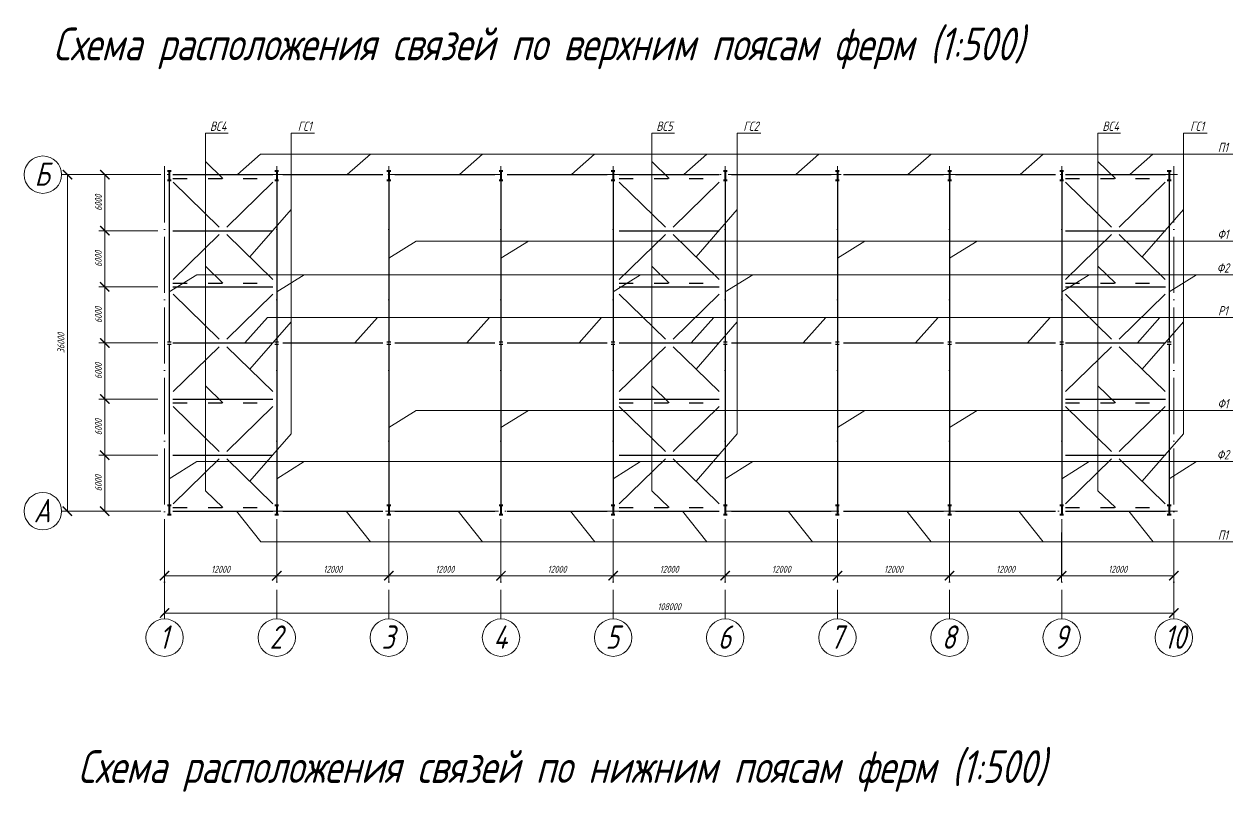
# Model space of a CAD drawing. Header units: millimetres. Extents: x 1665 to 4316, y 443 to 1647.
# Drawn here: x 3381.1 to 3639.8, y 706 to 870.3 of the extents above; entities that cross this region are included whole.
import ezdxf

# ---------------------------------------------------------------- set-up
doc = ezdxf.new("R2010")
doc.units = ezdxf.units.MM
for name, pattern in [('ACAD_ISO03W100', [30, 12, -18]), ('ACAD_ISO04W100', [30, 24, -3, 0, -3]), ('ACAD_ISO10W100', [18, 12, -3, 0, -3])]:
    doc.linetypes.add(name, pattern=pattern)
doc.layers.get('0').update_dxf_attribs({"lineweight": 18})
doc.styles.get("Standard").update_dxf_attribs({"font": 'romans.shx', "width": 0.75, "oblique": 15, "height": 1.5})
doc.dimstyles.new('ISO-25', dxfattribs={"dimtxt": 1.5, "dimasz": 2, "dimexe": 1.25, "dimexo": 0.625, "dimtad": 1, "dimtxsty": 'Standard', "dimblk": 'ARCHTICK', "dimcen": 2.5, "dimadec": 0, "dimazin": 0, "dimtfac": 1, "dimtmove": 0, "dimatfit": 3, "dimldrblk": 'NONE', "dimfxl": 1, "dimlwd": 18, "dimlwe": 18, "dimarcsym": 0})

# ---------------------------------------------------------------- blocks, each defined once
blk = doc.blocks.new('_ArchTick')
at = {"color": 0, "linetype": 'ByBlock', "const_width": 0.15}
blk.add_lwpolyline([(-0.5, -0.5), (0.5, 0.5)], dxfattribs=at)
blk = doc.blocks.new('*D387')
at = {"color": 0, "lineweight": 18, "transparency": 16777216}
for p, q in [((3411.19, 761.52), (3411.19, 751.03)), ((3435.19, 761.52), (3435.19, 751.03)), ((3411.19, 752.28), (3435.19, 752.28))]:
    blk.add_line(p, q, dxfattribs=at)
at = {"layer": 'Defpoints', "color": 0, "transparency": 16777216}
for p in [(3411.19, 762.14), (3435.19, 762.14), (3435.19, 752.28)]:
    blk.add_point(p, dxfattribs=at)
at = {"color": 0, "lineweight": 18, "transparency": 16777216, "xscale": 2, "yscale": 2, "zscale": 2, "rotation": 180}
blk.add_blockref('_ArchTick', (3411.19, 752.28), dxfattribs=at)
at = {"color": 0, "lineweight": 18, "transparency": 16777216, "xscale": 2, "yscale": 2, "zscale": 2}
blk.add_blockref('_ArchTick', (3435.19, 752.28), dxfattribs=at)
at = {"color": 0, "transparency": 16777216, "insert": (3423.19, 753.65), "char_height": 1.5, "attachment_point": 5}
blk.add_mtext('12000', dxfattribs=at)
blk = doc.blocks.new('_None')
blk = doc.blocks.new('*D388')
at = {"color": 0, "lineweight": 18, "transparency": 16777216}
for p, q in [((3435.19, 761.52), (3435.19, 751.03)), ((3459.19, 761.52), (3459.19, 751.03)), ((3435.19, 752.28), (3459.19, 752.28))]:
    blk.add_line(p, q, dxfattribs=at)
at = {"layer": 'Defpoints', "color": 0, "transparency": 16777216}
for p in [(3435.19, 762.14), (3459.19, 762.14), (3459.19, 752.28)]:
    blk.add_point(p, dxfattribs=at)
at = {"color": 0, "lineweight": 18, "transparency": 16777216, "xscale": 2, "yscale": 2, "zscale": 2, "rotation": 180}
blk.add_blockref('_ArchTick', (3435.19, 752.28), dxfattribs=at)
at = {"color": 0, "lineweight": 18, "transparency": 16777216, "xscale": 2, "yscale": 2, "zscale": 2}
blk.add_blockref('_ArchTick', (3459.19, 752.28), dxfattribs=at)
at = {"color": 0, "transparency": 16777216, "insert": (3447.19, 753.65), "char_height": 1.5, "attachment_point": 5}
blk.add_mtext('12000', dxfattribs=at)
blk = doc.blocks.new('*D389')
at = {"color": 0, "lineweight": 18, "transparency": 16777216}
for p, q in [((3459.19, 761.52), (3459.19, 751.03)), ((3483.19, 761.52), (3483.19, 751.03)), ((3459.19, 752.28), (3483.19, 752.28))]:
    blk.add_line(p, q, dxfattribs=at)
at = {"layer": 'Defpoints', "color": 0, "transparency": 16777216}
for p in [(3459.19, 762.14), (3483.19, 762.14), (3483.19, 752.28)]:
    blk.add_point(p, dxfattribs=at)
at = {"color": 0, "lineweight": 18, "transparency": 16777216, "xscale": 2, "yscale": 2, "zscale": 2, "rotation": 180}
blk.add_blockref('_ArchTick', (3459.19, 752.28), dxfattribs=at)
at = {"color": 0, "lineweight": 18, "transparency": 16777216, "xscale": 2, "yscale": 2, "zscale": 2}
blk.add_blockref('_ArchTick', (3483.19, 752.28), dxfattribs=at)
at = {"color": 0, "transparency": 16777216, "insert": (3471.19, 753.65), "char_height": 1.5, "attachment_point": 5}
blk.add_mtext('12000', dxfattribs=at)
blk = doc.blocks.new('*D390')
at = {"color": 0, "lineweight": 18, "transparency": 16777216}
for p, q in [((3483.19, 761.52), (3483.19, 751.03)), ((3507.19, 761.52), (3507.19, 751.03)), ((3483.19, 752.28), (3507.19, 752.28))]:
    blk.add_line(p, q, dxfattribs=at)
at = {"layer": 'Defpoints', "color": 0, "transparency": 16777216}
for p in [(3483.19, 762.14), (3507.19, 762.14), (3507.19, 752.28)]:
    blk.add_point(p, dxfattribs=at)
at = {"color": 0, "lineweight": 18, "transparency": 16777216, "xscale": 2, "yscale": 2, "zscale": 2, "rotation": 180}
blk.add_blockref('_ArchTick', (3483.19, 752.28), dxfattribs=at)
at = {"color": 0, "lineweight": 18, "transparency": 16777216, "xscale": 2, "yscale": 2, "zscale": 2}
blk.add_blockref('_ArchTick', (3507.19, 752.28), dxfattribs=at)
at = {"color": 0, "transparency": 16777216, "insert": (3495.19, 753.65), "char_height": 1.5, "attachment_point": 5}
blk.add_mtext('12000', dxfattribs=at)
blk = doc.blocks.new('*D391')
at = {"color": 0, "lineweight": 18, "transparency": 16777216}
for p, q in [((3507.19, 761.52), (3507.19, 751.03)), ((3531.19, 761.52), (3531.19, 751.03)), ((3507.19, 752.28), (3531.19, 752.28))]:
    blk.add_line(p, q, dxfattribs=at)
at = {"layer": 'Defpoints', "color": 0, "transparency": 16777216}
for p in [(3507.19, 762.14), (3531.19, 762.14), (3531.19, 752.28)]:
    blk.add_point(p, dxfattribs=at)
at = {"color": 0, "lineweight": 18, "transparency": 16777216, "xscale": 2, "yscale": 2, "zscale": 2, "rotation": 180}
blk.add_blockref('_ArchTick', (3507.19, 752.28), dxfattribs=at)
at = {"color": 0, "lineweight": 18, "transparency": 16777216, "xscale": 2, "yscale": 2, "zscale": 2}
blk.add_blockref('_ArchTick', (3531.19, 752.28), dxfattribs=at)
at = {"color": 0, "transparency": 16777216, "insert": (3519.19, 753.65), "char_height": 1.5, "attachment_point": 5}
blk.add_mtext('12000', dxfattribs=at)
blk = doc.blocks.new('*D392')
at = {"color": 0, "lineweight": 18, "transparency": 16777216}
for p, q in [((3531.19, 761.52), (3531.19, 751.03)), ((3555.19, 761.52), (3555.19, 751.03)), ((3531.19, 752.28), (3555.19, 752.28))]:
    blk.add_line(p, q, dxfattribs=at)
at = {"layer": 'Defpoints', "color": 0, "transparency": 16777216}
for p in [(3531.19, 762.14), (3555.19, 762.14), (3555.19, 752.28)]:
    blk.add_point(p, dxfattribs=at)
at = {"color": 0, "lineweight": 18, "transparency": 16777216, "xscale": 2, "yscale": 2, "zscale": 2, "rotation": 180}
blk.add_blockref('_ArchTick', (3531.19, 752.28), dxfattribs=at)
at = {"color": 0, "lineweight": 18, "transparency": 16777216, "xscale": 2, "yscale": 2, "zscale": 2}
blk.add_blockref('_ArchTick', (3555.19, 752.28), dxfattribs=at)
at = {"color": 0, "transparency": 16777216, "insert": (3543.19, 753.65), "char_height": 1.5, "attachment_point": 5}
blk.add_mtext('12000', dxfattribs=at)
blk = doc.blocks.new('*D393')
at = {"color": 0, "lineweight": 18, "transparency": 16777216}
for p, q in [((3555.19, 761.52), (3555.19, 751.03)), ((3579.19, 761.52), (3579.19, 751.03)), ((3555.19, 752.28), (3579.19, 752.28))]:
    blk.add_line(p, q, dxfattribs=at)
at = {"layer": 'Defpoints', "color": 0, "transparency": 16777216}
for p in [(3555.19, 762.14), (3579.19, 762.14), (3579.19, 752.28)]:
    blk.add_point(p, dxfattribs=at)
at = {"color": 0, "lineweight": 18, "transparency": 16777216, "xscale": 2, "yscale": 2, "zscale": 2, "rotation": 180}
blk.add_blockref('_ArchTick', (3555.19, 752.28), dxfattribs=at)
at = {"color": 0, "lineweight": 18, "transparency": 16777216, "xscale": 2, "yscale": 2, "zscale": 2}
blk.add_blockref('_ArchTick', (3579.19, 752.28), dxfattribs=at)
at = {"color": 0, "transparency": 16777216, "insert": (3567.19, 753.65), "char_height": 1.5, "attachment_point": 5}
blk.add_mtext('12000', dxfattribs=at)
blk = doc.blocks.new('*D394')
at = {"color": 0, "lineweight": 18, "transparency": 16777216}
for p, q in [((3579.19, 761.52), (3579.19, 751.03)), ((3603.19, 761.52), (3603.19, 751.03)), ((3579.19, 752.28), (3603.19, 752.28))]:
    blk.add_line(p, q, dxfattribs=at)
at = {"layer": 'Defpoints', "color": 0, "transparency": 16777216}
for p in [(3579.19, 762.14), (3603.19, 762.14), (3603.19, 752.28)]:
    blk.add_point(p, dxfattribs=at)
at = {"color": 0, "lineweight": 18, "transparency": 16777216, "xscale": 2, "yscale": 2, "zscale": 2, "rotation": 180}
blk.add_blockref('_ArchTick', (3579.19, 752.28), dxfattribs=at)
at = {"color": 0, "lineweight": 18, "transparency": 16777216, "xscale": 2, "yscale": 2, "zscale": 2}
blk.add_blockref('_ArchTick', (3603.19, 752.28), dxfattribs=at)
at = {"color": 0, "transparency": 16777216, "insert": (3591.19, 753.65), "char_height": 1.5, "attachment_point": 5}
blk.add_mtext('12000', dxfattribs=at)
blk = doc.blocks.new('*D395')
at = {"color": 0, "lineweight": 18, "transparency": 16777216}
for p, q in [((3603.19, 761.52), (3603.19, 751.03)), ((3627.19, 761.52), (3627.19, 751.03)), ((3603.19, 752.28), (3627.19, 752.28))]:
    blk.add_line(p, q, dxfattribs=at)
at = {"layer": 'Defpoints', "color": 0, "transparency": 16777216}
for p in [(3603.19, 762.14), (3627.19, 762.14), (3627.19, 752.28)]:
    blk.add_point(p, dxfattribs=at)
at = {"color": 0, "lineweight": 18, "transparency": 16777216, "xscale": 2, "yscale": 2, "zscale": 2, "rotation": 180}
blk.add_blockref('_ArchTick', (3603.19, 752.28), dxfattribs=at)
at = {"color": 0, "lineweight": 18, "transparency": 16777216, "xscale": 2, "yscale": 2, "zscale": 2}
blk.add_blockref('_ArchTick', (3627.19, 752.28), dxfattribs=at)
at = {"color": 0, "transparency": 16777216, "insert": (3615.19, 753.65), "char_height": 1.5, "attachment_point": 5}
blk.add_mtext('12000', dxfattribs=at)
blk = doc.blocks.new('*D402')
at = {"color": 0, "lineweight": 18, "transparency": 16777216}
for p, q in [((3411.19, 763.65), (3411.19, 743.03)), ((3627.19, 763.65), (3627.19, 743.03)), ((3411.19, 744.28), (3627.19, 744.28))]:
    blk.add_line(p, q, dxfattribs=at)
at = {"layer": 'Defpoints', "color": 0, "transparency": 16777216}
for p in [(3411.19, 764.28), (3627.19, 764.28), (3627.19, 744.28)]:
    blk.add_point(p, dxfattribs=at)
at = {"color": 0, "lineweight": 18, "transparency": 16777216, "xscale": 2, "yscale": 2, "zscale": 2, "rotation": 180}
blk.add_blockref('_ArchTick', (3411.19, 744.28), dxfattribs=at)
at = {"color": 0, "lineweight": 18, "transparency": 16777216, "xscale": 2, "yscale": 2, "zscale": 2}
blk.add_blockref('_ArchTick', (3627.19, 744.28), dxfattribs=at)
at = {"color": 0, "transparency": 16777216, "insert": (3519.19, 745.65), "char_height": 1.5, "attachment_point": 5}
blk.add_mtext('108000', dxfattribs=at)
blk = doc.blocks.new('*D396')
at = {"color": 0, "lineweight": 18, "transparency": 16777216}
for p, q in [((3409.77, 778.08), (3397.14, 778.08)), ((3398.39, 766.08), (3398.39, 778.08)), ((3406.19, 766.08), (3397.14, 766.08))]:
    blk.add_line(p, q, dxfattribs=at)
at = {"layer": 'Defpoints', "color": 0, "transparency": 16777216}
for p in [(3398.39, 778.08), (3410.39, 778.08), (3406.82, 766.08)]:
    blk.add_point(p, dxfattribs=at)
at = {"color": 0, "lineweight": 18, "transparency": 16777216, "xscale": 2, "yscale": 2, "zscale": 2}
for p, rotation in [((3398.39, 778.08), 90), ((3398.39, 766.08), 270)]:
    blk.add_blockref('_ArchTick', p, dxfattribs=dict(at, rotation=rotation))
at = {"color": 0, "transparency": 16777216, "insert": (3397.02, 772.08), "char_height": 1.5, "attachment_point": 5, "rotation": 90}
blk.add_mtext('6000', dxfattribs=at)
blk = doc.blocks.new('*D397')
at = {"color": 0, "lineweight": 18, "transparency": 16777216}
for p, q in [((3409.77, 790.08), (3397.14, 790.08)), ((3398.39, 778.08), (3398.39, 790.08)), ((3406.19, 778.08), (3397.14, 778.08))]:
    blk.add_line(p, q, dxfattribs=at)
at = {"layer": 'Defpoints', "color": 0, "transparency": 16777216}
for p in [(3398.39, 790.08), (3410.39, 790.08), (3406.82, 778.08)]:
    blk.add_point(p, dxfattribs=at)
at = {"color": 0, "lineweight": 18, "transparency": 16777216, "xscale": 2, "yscale": 2, "zscale": 2}
for p, rotation in [((3398.39, 790.08), 90), ((3398.39, 778.08), 270)]:
    blk.add_blockref('_ArchTick', p, dxfattribs=dict(at, rotation=rotation))
at = {"color": 0, "transparency": 16777216, "insert": (3397.02, 784.08), "char_height": 1.5, "attachment_point": 5, "rotation": 90}
blk.add_mtext('6000', dxfattribs=at)
blk = doc.blocks.new('*D398')
at = {"color": 0, "lineweight": 18, "transparency": 16777216}
for p, q in [((3409.77, 802.08), (3397.14, 802.08)), ((3398.39, 790.08), (3398.39, 802.08)), ((3406.19, 790.08), (3397.14, 790.08))]:
    blk.add_line(p, q, dxfattribs=at)
at = {"layer": 'Defpoints', "color": 0, "transparency": 16777216}
for p in [(3398.39, 802.08), (3410.39, 802.08), (3406.82, 790.08)]:
    blk.add_point(p, dxfattribs=at)
at = {"color": 0, "lineweight": 18, "transparency": 16777216, "xscale": 2, "yscale": 2, "zscale": 2}
for p, rotation in [((3398.39, 802.08), 90), ((3398.39, 790.08), 270)]:
    blk.add_blockref('_ArchTick', p, dxfattribs=dict(at, rotation=rotation))
at = {"color": 0, "transparency": 16777216, "insert": (3397.02, 796.08), "char_height": 1.5, "attachment_point": 5, "rotation": 90}
blk.add_mtext('6000', dxfattribs=at)
blk = doc.blocks.new('*D399')
at = {"color": 0, "lineweight": 18, "transparency": 16777216}
for p, q in [((3409.77, 814.08), (3397.14, 814.08)), ((3398.39, 802.08), (3398.39, 814.08)), ((3406.19, 802.08), (3397.14, 802.08))]:
    blk.add_line(p, q, dxfattribs=at)
at = {"layer": 'Defpoints', "color": 0, "transparency": 16777216}
for p in [(3398.39, 814.08), (3410.39, 814.08), (3406.82, 802.08)]:
    blk.add_point(p, dxfattribs=at)
at = {"color": 0, "lineweight": 18, "transparency": 16777216, "xscale": 2, "yscale": 2, "zscale": 2}
for p, rotation in [((3398.39, 814.08), 90), ((3398.39, 802.08), 270)]:
    blk.add_blockref('_ArchTick', p, dxfattribs=dict(at, rotation=rotation))
at = {"color": 0, "transparency": 16777216, "insert": (3397.02, 808.08), "char_height": 1.5, "attachment_point": 5, "rotation": 90}
blk.add_mtext('6000', dxfattribs=at)
blk = doc.blocks.new('*D400')
at = {"color": 0, "lineweight": 18, "transparency": 16777216}
for p, q in [((3409.77, 826.08), (3397.14, 826.08)), ((3398.39, 814.08), (3398.39, 826.08)), ((3406.19, 814.08), (3397.14, 814.08))]:
    blk.add_line(p, q, dxfattribs=at)
at = {"layer": 'Defpoints', "color": 0, "transparency": 16777216}
for p in [(3398.39, 826.08), (3410.39, 826.08), (3406.82, 814.08)]:
    blk.add_point(p, dxfattribs=at)
at = {"color": 0, "lineweight": 18, "transparency": 16777216, "xscale": 2, "yscale": 2, "zscale": 2}
for p, rotation in [((3398.39, 826.08), 90), ((3398.39, 814.08), 270)]:
    blk.add_blockref('_ArchTick', p, dxfattribs=dict(at, rotation=rotation))
at = {"color": 0, "transparency": 16777216, "insert": (3397.02, 820.08), "char_height": 1.5, "attachment_point": 5, "rotation": 90}
blk.add_mtext('6000', dxfattribs=at)
blk = doc.blocks.new('*D401')
at = {"color": 0, "lineweight": 18, "transparency": 16777216}
for p, q in [((3409.77, 838.08), (3397.14, 838.08)), ((3398.39, 826.08), (3398.39, 838.08)), ((3406.19, 826.08), (3397.14, 826.08))]:
    blk.add_line(p, q, dxfattribs=at)
at = {"layer": 'Defpoints', "color": 0, "transparency": 16777216}
for p in [(3398.39, 838.08), (3410.39, 838.08), (3406.82, 826.08)]:
    blk.add_point(p, dxfattribs=at)
at = {"color": 0, "lineweight": 18, "transparency": 16777216, "xscale": 2, "yscale": 2, "zscale": 2}
for p, rotation in [((3398.39, 838.08), 90), ((3398.39, 826.08), 270)]:
    blk.add_blockref('_ArchTick', p, dxfattribs=dict(at, rotation=rotation))
at = {"color": 0, "transparency": 16777216, "insert": (3397.02, 832.08), "char_height": 1.5, "attachment_point": 5, "rotation": 90}
blk.add_mtext('6000', dxfattribs=at)
blk = doc.blocks.new('*D403')
at = {"color": 0, "lineweight": 18, "transparency": 16777216}
for p, q in [((3409.77, 838.08), (3389.14, 838.08)), ((3390.39, 838.08), (3390.39, 766.08)), ((3409.77, 766.08), (3389.14, 766.08))]:
    blk.add_line(p, q, dxfattribs=at)
at = {"layer": 'Defpoints', "color": 0, "transparency": 16777216}
for p in [(3410.39, 838.08), (3390.39, 766.08), (3410.39, 766.08)]:
    blk.add_point(p, dxfattribs=at)
at = {"color": 0, "lineweight": 18, "transparency": 16777216, "xscale": 2, "yscale": 2, "zscale": 2}
for p, rotation in [((3390.39, 838.08), 90), ((3390.39, 766.08), 270)]:
    blk.add_blockref('_ArchTick', p, dxfattribs=dict(at, rotation=rotation))
at = {"color": 0, "transparency": 16777216, "insert": (3389.02, 802.08), "char_height": 1.5, "attachment_point": 5, "rotation": 90}
blk.add_mtext('36000', dxfattribs=at)

msp = doc.modelspace()

# ---------------------------------------------------------------- linework, layer by layer
for p, q in [((3419.957, 770.467), (3419.957, 846.975)), ((3419.957, 846.975), (3424.797, 846.975)), ((3438.269, 782.602), (3438.269, 846.975)), ((3438.269, 846.975), (3443.315, 846.975)), ((3515.457, 770.467), (3515.457, 846.975)), ((3515.457, 846.975), (3520.297, 846.975)), ((3533.769, 782.602), (3533.769, 846.975)), ((3533.769, 846.975), (3538.815, 846.975)), ((3610.957, 770.467), (3610.957, 846.975)), ((3610.957, 846.975), (3615.797, 846.975)), ((3629.269, 782.602), (3629.269, 846.975)), ((3629.269, 846.975), (3634.315, 846.975)), ((3423.693, 837.279), (3419.957, 840.867)), ((3426.791, 838.079), (3431.73, 842.432)), ((3431.73, 842.432), (3639.824, 842.432)), ((3450.291, 838.079), (3455.23, 842.432)), ((3474.291, 838.079), (3479.23, 842.432)), ((3498.291, 838.079), (3503.23, 842.432)), ((3519.193, 837.279), (3515.457, 840.867)), ((3522.291, 838.079), (3527.23, 842.432)), ((3546.291, 838.079), (3551.23, 842.432)), ((3570.291, 838.079), (3575.23, 842.432)), ((3594.291, 838.079), (3599.23, 842.432)), ((3614.693, 837.279), (3610.957, 840.867)), ((3617.791, 838.079), (3622.73, 842.432)), ((3429.443, 820.479), (3438.269, 830.602)), ((3524.943, 820.479), (3533.769, 830.602)), ((3620.443, 820.479), (3629.269, 830.602)), ((3459.193, 820.199), (3465.071, 823.851)), ((3465.071, 823.851), (3639.824, 823.851)), ((3483.193, 820.199), (3489.071, 823.851)), ((3555.193, 820.199), (3561.071, 823.851)), ((3579.193, 820.199), (3585.071, 823.851)), ((3423.693, 814.879), (3419.957, 818.467)), ((3519.193, 814.879), (3515.457, 818.467)), ((3614.693, 814.879), (3610.957, 818.467)), ((3412.193, 812.992), (3418.071, 816.644)), ((3418.071, 816.644), (3639.824, 816.644)), ((3435.193, 812.992), (3441.071, 816.644)), ((3507.193, 812.992), (3513.071, 816.644)), ((3531.193, 812.992), (3537.071, 816.644)), ((3603.193, 812.992), (3609.071, 816.644)), ((3626.193, 812.992), (3632.071, 816.644)), ((3428.391, 802.079), (3433.233, 807.484)), ((3433.233, 807.484), (3639.824, 807.484)), ((3451.891, 802.079), (3456.733, 807.484)), ((3475.891, 802.079), (3480.733, 807.484)), ((3499.891, 802.079), (3504.733, 807.484)), ((3523.891, 802.079), (3528.733, 807.484)), ((3547.891, 802.079), (3552.733, 807.484)), ((3571.891, 802.079), (3576.733, 807.484)), ((3595.891, 802.079), (3600.733, 807.484)), ((3619.391, 802.079), (3624.233, 807.484)), ((3429.443, 796.479), (3438.269, 806.602)), ((3524.943, 796.479), (3533.769, 806.602)), ((3620.443, 796.479), (3629.269, 806.602)), ((3423.693, 789.279), (3419.957, 792.867)), ((3519.193, 789.279), (3515.457, 792.867)), ((3614.693, 789.279), (3610.957, 792.867)), ((3459.193, 783.959), (3465.071, 787.611)), ((3465.071, 787.611), (3639.824, 787.611)), ((3483.193, 783.959), (3489.071, 787.611)), ((3555.193, 783.959), (3561.071, 787.611)), ((3579.193, 783.959), (3585.071, 787.611)), ((3429.443, 772.479), (3438.269, 782.602)), ((3524.943, 772.479), (3533.769, 782.602)), ((3620.443, 772.479), (3629.269, 782.602)), ((3412.193, 773.034), (3418.071, 776.686)), ((3418.071, 776.686), (3639.824, 776.686)), ((3435.193, 773.034), (3441.071, 776.686)), ((3507.193, 773.034), (3513.071, 776.686)), ((3531.193, 773.034), (3537.071, 776.686)), ((3603.193, 773.034), (3609.071, 776.686)), ((3626.193, 773.034), (3632.071, 776.686)), ((3423.693, 766.879), (3419.957, 770.467)), ((3519.193, 766.879), (3515.457, 770.467)), ((3614.693, 766.879), (3610.957, 770.467)), ((3410.393, 766.079), (3398.393, 766.079)), ((3426.556, 766.079), (3431.76, 759.494)), ((3450.056, 766.079), (3455.26, 759.494)), ((3474.056, 766.079), (3479.26, 759.494)), ((3498.056, 766.079), (3503.26, 759.494)), ((3522.056, 766.079), (3527.26, 759.494)), ((3544.639, 766.079), (3549.843, 759.494)), ((3570.056, 766.079), (3575.26, 759.494)), ((3594.056, 766.079), (3599.26, 759.494)), ((3617.556, 766.079), (3622.76, 759.494)), ((3411.193, 764.279), (3411.193, 752.279)), ((3431.76, 759.494), (3639.824, 759.494))]:
    msp.add_line(p, q)
at = {"linetype": 'ACAD_ISO04W100', "ltscale": 0.5}
for p, q in [((3411.193, 839.879), (3411.193, 743.279)), ((3435.193, 839.879), (3435.193, 743.029)), ((3459.193, 839.879), (3459.193, 743.029)), ((3483.193, 839.879), (3483.193, 743.029)), ((3507.193, 839.879), (3507.193, 743.029)), ((3531.193, 839.879), (3531.193, 743.029)), ((3555.193, 839.879), (3555.193, 743.029)), ((3579.193, 839.879), (3579.193, 743.029)), ((3603.193, 839.879), (3603.193, 743.029)), ((3627.193, 839.879), (3627.193, 743.279))]:
    msp.add_line(p, q, dxfattribs=at)
at = {"lineweight": 40}
for p, q in [((3412.593, 838.839), (3411.793, 838.839)), ((3412.193, 838.839), (3412.193, 836.839)), ((3435.593, 838.839), (3434.793, 838.839)), ((3435.193, 838.839), (3435.193, 836.839)), ((3459.593, 838.839), (3458.793, 838.839)), ((3459.193, 838.839), (3459.193, 836.839)), ((3483.593, 838.839), (3482.793, 838.839)), ((3483.193, 838.839), (3483.193, 836.839)), ((3507.593, 838.839), (3506.793, 838.839)), ((3507.193, 838.839), (3507.193, 836.839)), ((3531.593, 838.839), (3530.793, 838.839)), ((3531.193, 838.839), (3531.193, 836.839)), ((3555.593, 838.839), (3554.793, 838.839)), ((3555.193, 838.839), (3555.193, 836.839)), ((3579.593, 838.839), (3578.793, 838.839)), ((3579.193, 838.839), (3579.193, 836.839)), ((3603.593, 838.839), (3602.793, 838.839)), ((3603.193, 838.839), (3603.193, 836.839)), ((3626.593, 838.839), (3625.793, 838.839)), ((3626.193, 838.839), (3626.193, 836.839)), ((3412.593, 836.839), (3411.793, 836.839)), ((3435.593, 836.839), (3434.793, 836.839)), ((3459.593, 836.839), (3458.793, 836.839)), ((3483.593, 836.839), (3482.793, 836.839)), ((3507.593, 836.839), (3506.793, 836.839)), ((3531.593, 836.839), (3530.793, 836.839)), ((3555.593, 836.839), (3554.793, 836.839)), ((3579.593, 836.839), (3578.793, 836.839)), ((3603.593, 836.839), (3602.793, 836.839)), ((3626.593, 836.839), (3625.793, 836.839)), ((3412.593, 767.319), (3411.793, 767.319)), ((3412.193, 767.319), (3412.193, 765.319)), ((3435.593, 767.319), (3434.793, 767.319)), ((3435.193, 767.319), (3435.193, 765.319)), ((3459.593, 767.319), (3458.793, 767.319)), ((3459.193, 767.319), (3459.193, 765.319)), ((3483.593, 767.319), (3482.793, 767.319)), ((3483.193, 767.319), (3483.193, 765.319)), ((3507.593, 767.319), (3506.793, 767.319)), ((3507.193, 767.319), (3507.193, 765.319)), ((3531.593, 767.319), (3530.793, 767.319)), ((3531.193, 767.319), (3531.193, 765.319)), ((3555.593, 767.319), (3554.793, 767.319)), ((3555.193, 767.319), (3555.193, 765.319)), ((3579.593, 767.319), (3578.793, 767.319)), ((3579.193, 767.319), (3579.193, 765.319)), ((3603.593, 767.319), (3602.793, 767.319)), ((3603.193, 767.319), (3603.193, 765.319)), ((3626.593, 767.319), (3625.793, 767.319)), ((3626.193, 767.319), (3626.193, 765.319)), ((3412.593, 765.319), (3411.793, 765.319)), ((3435.593, 765.319), (3434.793, 765.319)), ((3459.593, 765.319), (3458.793, 765.319)), ((3483.593, 765.319), (3482.793, 765.319)), ((3507.593, 765.319), (3506.793, 765.319)), ((3531.593, 765.319), (3530.793, 765.319)), ((3555.593, 765.319), (3554.793, 765.319)), ((3579.593, 765.319), (3578.793, 765.319)), ((3603.593, 765.319), (3602.793, 765.319)), ((3626.593, 765.319), (3625.793, 765.319))]:
    msp.add_line(p, q, dxfattribs=at)
at = {"linetype": 'ACAD_ISO10W100', "ltscale": 0.5}
for p, q in [((3404.389, 838.079), (3627.993, 838.079)), ((3412.993, 766.079), (3627.993, 766.079))]:
    msp.add_line(p, q, dxfattribs=at)
at = {"lineweight": 30}
for p, q in [((3412.193, 838.079), (3412.193, 802.319)), ((3412.993, 838.079), (3434.393, 838.079)), ((3413.015, 836.479), (3422.872, 826.879)), ((3434.372, 836.479), (3424.515, 826.879)), ((3435.193, 838.079), (3435.193, 802.319)), ((3436.493, 838.079), (3457.893, 838.079)), ((3459.193, 838.079), (3459.193, 802.319)), ((3460.493, 838.079), (3481.893, 838.079)), ((3483.193, 838.079), (3483.193, 802.319)), ((3484.493, 838.079), (3505.893, 838.079)), ((3507.193, 838.079), (3507.193, 802.319)), ((3508.493, 838.079), (3529.893, 838.079)), ((3508.515, 836.479), (3518.372, 826.879)), ((3529.872, 836.479), (3520.015, 826.879)), ((3531.193, 838.079), (3531.193, 802.319)), ((3532.493, 838.079), (3553.893, 838.079)), ((3555.193, 838.079), (3555.193, 802.319)), ((3556.493, 838.079), (3577.893, 838.079)), ((3579.193, 838.079), (3579.193, 802.319)), ((3580.493, 838.079), (3601.893, 838.079)), ((3603.193, 838.079), (3603.193, 802.319)), ((3603.993, 838.079), (3625.393, 838.079)), ((3604.015, 836.479), (3613.872, 826.879)), ((3625.372, 836.479), (3615.515, 826.879)), ((3626.193, 838.079), (3626.193, 802.319)), ((3412.993, 826.079), (3434.393, 826.079)), ((3422.872, 825.279), (3413.015, 815.679)), ((3424.515, 825.279), (3434.372, 815.679)), ((3508.493, 826.079), (3529.893, 826.079)), ((3518.372, 825.279), (3508.515, 815.679)), ((3520.015, 825.279), (3529.872, 815.679)), ((3603.993, 826.079), (3625.393, 826.079)), ((3613.872, 825.279), (3604.015, 815.679)), ((3615.515, 825.279), (3625.372, 815.679)), ((3412.993, 814.079), (3434.393, 814.079)), ((3413.015, 812.479), (3422.872, 802.879)), ((3434.372, 812.479), (3424.515, 802.879)), ((3508.493, 814.079), (3529.893, 814.079)), ((3508.515, 812.479), (3518.372, 802.879)), ((3529.872, 812.479), (3520.015, 802.879)), ((3603.993, 814.079), (3625.393, 814.079)), ((3604.015, 812.479), (3613.872, 802.879)), ((3625.372, 812.479), (3615.515, 802.879)), ((3411.793, 802.319), (3412.593, 802.319)), ((3412.993, 802.079), (3434.393, 802.079)), ((3434.793, 802.319), (3435.593, 802.319)), ((3436.493, 802.079), (3457.893, 802.079)), ((3458.793, 802.319), (3459.593, 802.319)), ((3460.493, 802.079), (3481.893, 802.079)), ((3482.793, 802.319), (3483.593, 802.319)), ((3484.493, 802.079), (3505.893, 802.079)), ((3506.793, 802.319), (3507.593, 802.319)), ((3508.493, 802.079), (3529.893, 802.079)), ((3530.793, 802.319), (3531.593, 802.319)), ((3532.493, 802.079), (3553.893, 802.079)), ((3554.793, 802.319), (3555.593, 802.319)), ((3556.493, 802.079), (3577.893, 802.079)), ((3578.793, 802.319), (3579.593, 802.319)), ((3580.493, 802.079), (3601.893, 802.079)), ((3602.793, 802.319), (3603.593, 802.319)), ((3603.993, 802.079), (3625.393, 802.079)), ((3625.793, 802.319), (3626.593, 802.319)), ((3411.793, 801.839), (3412.593, 801.839)), ((3412.193, 801.839), (3412.193, 766.079)), ((3422.872, 801.279), (3413.015, 791.679)), ((3424.515, 801.279), (3434.372, 791.679)), ((3434.793, 801.839), (3435.593, 801.839)), ((3435.193, 801.839), (3435.193, 766.079)), ((3458.793, 801.839), (3459.593, 801.839)), ((3459.193, 801.839), (3459.193, 766.079)), ((3482.793, 801.839), (3483.593, 801.839)), ((3483.193, 801.839), (3483.193, 766.079)), ((3506.793, 801.839), (3507.593, 801.839)), ((3507.193, 801.839), (3507.193, 766.079)), ((3518.372, 801.279), (3508.515, 791.679)), ((3520.015, 801.279), (3529.872, 791.679)), ((3530.793, 801.839), (3531.593, 801.839)), ((3531.193, 801.839), (3531.193, 766.079)), ((3554.793, 801.839), (3555.593, 801.839)), ((3555.193, 801.839), (3555.193, 766.079)), ((3578.793, 801.839), (3579.593, 801.839)), ((3579.193, 801.839), (3579.193, 766.079)), ((3602.793, 801.839), (3603.593, 801.839)), ((3603.193, 801.839), (3603.193, 766.079)), ((3613.872, 801.279), (3604.015, 791.679)), ((3615.515, 801.279), (3625.372, 791.679)), ((3625.793, 801.839), (3626.593, 801.839)), ((3626.193, 801.839), (3626.193, 766.079)), ((3412.993, 790.079), (3434.393, 790.079)), ((3508.493, 790.079), (3529.893, 790.079)), ((3603.993, 790.079), (3625.393, 790.079)), ((3413.015, 788.479), (3422.872, 778.879)), ((3434.372, 788.479), (3424.515, 778.879)), ((3508.515, 788.479), (3518.372, 778.879)), ((3529.872, 788.479), (3520.015, 778.879)), ((3604.015, 788.479), (3613.872, 778.879)), ((3625.372, 788.479), (3615.515, 778.879)), ((3412.993, 778.079), (3434.393, 778.079)), ((3422.872, 777.279), (3413.015, 767.679)), ((3424.515, 777.279), (3434.372, 767.679)), ((3508.493, 778.079), (3529.893, 778.079)), ((3518.372, 777.279), (3508.515, 767.679)), ((3520.015, 777.279), (3529.872, 767.679)), ((3603.993, 778.079), (3625.393, 778.079)), ((3613.872, 777.279), (3604.015, 767.679)), ((3615.515, 777.279), (3625.372, 767.679)), ((3412.993, 766.079), (3434.393, 766.079)), ((3436.493, 766.079), (3457.893, 766.079)), ((3460.493, 766.079), (3481.893, 766.079)), ((3484.493, 766.079), (3505.893, 766.079)), ((3508.493, 766.079), (3529.893, 766.079)), ((3532.493, 766.079), (3553.893, 766.079)), ((3556.493, 766.079), (3577.893, 766.079)), ((3580.493, 766.079), (3601.893, 766.079)), ((3603.993, 766.079), (3625.393, 766.079))]:
    msp.add_line(p, q, dxfattribs=at)
at = {"linetype": 'ACAD_ISO03W100', "lineweight": 30, "ltscale": 0.25}
for p, q in [((3412.993, 837.279), (3434.393, 837.279)), ((3508.493, 837.279), (3529.893, 837.279)), ((3603.993, 837.279), (3625.393, 837.279)), ((3412.993, 814.879), (3434.393, 814.879)), ((3508.493, 814.879), (3529.893, 814.879)), ((3603.993, 814.879), (3625.393, 814.879)), ((3412.993, 789.279), (3434.393, 789.279)), ((3508.493, 789.279), (3529.893, 789.279)), ((3603.993, 789.279), (3625.393, 789.279)), ((3412.993, 766.879), (3434.393, 766.879)), ((3508.493, 766.879), (3529.893, 766.879)), ((3603.993, 766.879), (3625.393, 766.879))]:
    msp.add_line(p, q, dxfattribs=at)
for centre in [(3385.143, 838.079), (3385.143, 766.079), (3411.193, 739.029), (3435.193, 739.029), (3459.193, 739.029), (3483.193, 739.029), (3507.193, 739.029), (3531.193, 739.029), (3555.193, 739.029), (3579.193, 739.029), (3603.193, 739.029), (3627.193, 739.029)]:
    msp.add_circle(centre, 4)

# ---------------------------------------------------------------- texts
for s, width, insert, char_height, attachment_point in [('Схема расположения связей по верхним поясам ферм (1:500)', 265.80781, (3387.336, 869.539), 7, 1), ('ВС4', 14.11222, (3422.67, 848.443), 2, 5), ('ГС1', 14.11222, (3441.188, 848.443), 2, 5), ('ВС5', 14.11222, (3518.17, 848.443), 2, 5), ('ГС2', 14.11222, (3536.688, 848.443), 2, 5), ('ВС4', 14.11222, (3613.67, 848.443), 2, 5), ('ГС1', 14.11222, (3632.188, 848.443), 2, 5), ('П1', 14.11222, (3637.697, 843.901), 2, 5), ('Б', 8.20492, (3384.965, 838.192), 5, 5), ('Ф1', 14.11222, (3637.697, 825.319), 2, 5), ('Ф2', 14.11222, (3637.697, 818.113), 2, 5), ('Р1', 14.11222, (3637.697, 808.953), 2, 5), ('Ф1', 14.11222, (3637.697, 789.079), 2, 5), ('Ф2', 14.11222, (3637.697, 778.154), 2, 5), ('А', 8.20492, (3384.965, 766.192), 5, 5), ('П1', 14.11222, (3637.697, 760.962), 2, 5), ('1', 8.20492, (3411.015, 739.142), 5, 5), ('2', 8.20492, (3435.015, 739.142), 5, 5), ('3', 8.20492, (3459.015, 739.142), 5, 5), ('4', 8.20492, (3483.015, 739.142), 5, 5), ('5', 8.20492, (3507.015, 739.142), 5, 5), ('6', 8.20492, (3531.015, 739.142), 5, 5), ('7', 8.20492, (3555.015, 739.142), 5, 5), ('8', 8.20492, (3579.015, 739.142), 5, 5), ('9', 8.20492, (3603.015, 739.142), 5, 5), ('10', 8.20492, (3627.408, 739.142), 5, 5), ('Схема расположения связей по нижним поясам ферм (1:500)', 270.86971, (3392.633, 714.945), 7, 1)]:
    msp.add_mtext_dynamic_manual_height_columns(s, width=width, gutter_width=7.5, heights=[0], dxfattribs=dict(insert=insert, char_height=char_height, attachment_point=attachment_point))

# ---------------------------------------------------------------- dimensions: what is measured, and where the dimension line sits
for base, p1, p2, text, picture, middle in [((3390.393, 766.079), (3410.393, 838.079), (3410.393, 766.079), '36000', '*D403', (3389.018, 802.079)), ((3398.393, 838.079), (3406.818, 826.079), (3410.393, 838.079), '6000', '*D401', (3397.018, 832.079)), ((3398.393, 826.079), (3406.818, 814.079), (3410.393, 826.079), '6000', '*D400', (3397.018, 820.079)), ((3398.393, 814.079), (3406.818, 802.079), (3410.393, 814.079), '6000', '*D399', (3397.018, 808.079)), ((3398.393, 802.079), (3406.818, 790.079), (3410.393, 802.079), '6000', '*D398', (3397.018, 796.079)), ((3398.393, 790.079), (3406.818, 778.079), (3410.393, 790.079), '6000', '*D397', (3397.018, 784.079)), ((3398.393, 778.079), (3406.818, 766.079), (3410.393, 778.079), '6000', '*D396', (3397.018, 772.079))]:
    dim = msp.add_linear_dim(base=base, p1=p1, p2=p2, angle=90, text=text, dimstyle='ISO-25', override={"dimtxt": 2})
    dim.commit()
    dim.dimension.update_dxf_attribs({"geometry": picture, "text_midpoint": middle})
for base, p1, p2, text, picture, middle in [((3627.193, 744.279), (3411.193, 764.279), (3627.193, 764.279), '108000', '*D402', (3519.193, 745.654)), ((3435.193, 752.279), (3411.193, 762.14), (3435.193, 762.14), '12000', '*D387', (3423.193, 753.654)), ((3459.193, 752.279), (3435.193, 762.14), (3459.193, 762.14), '12000', '*D388', (3447.193, 753.654)), ((3483.193, 752.279), (3459.193, 762.14), (3483.193, 762.14), '12000', '*D389', (3471.193, 753.654)), ((3507.193, 752.279), (3483.193, 762.14), (3507.193, 762.14), '12000', '*D390', (3495.193, 753.654)), ((3531.193, 752.279), (3507.193, 762.14), (3531.193, 762.14), '12000', '*D391', (3519.193, 753.654)), ((3555.193, 752.279), (3531.193, 762.14), (3555.193, 762.14), '12000', '*D392', (3543.193, 753.654)), ((3579.193, 752.279), (3555.193, 762.14), (3579.193, 762.14), '12000', '*D393', (3567.193, 753.654)), ((3603.193, 752.279), (3579.193, 762.14), (3603.193, 762.14), '12000', '*D394', (3591.193, 753.654)), ((3627.193, 752.279), (3603.193, 762.14), (3627.193, 762.14), '12000', '*D395', (3615.193, 753.654))]:
    dim = msp.add_linear_dim(base=base, p1=p1, p2=p2, text=text, dimstyle='ISO-25', override={"dimtxt": 2})
    dim.commit()
    dim.dimension.update_dxf_attribs({"geometry": picture, "text_midpoint": middle})

doc.saveas('drawing.dxf')
